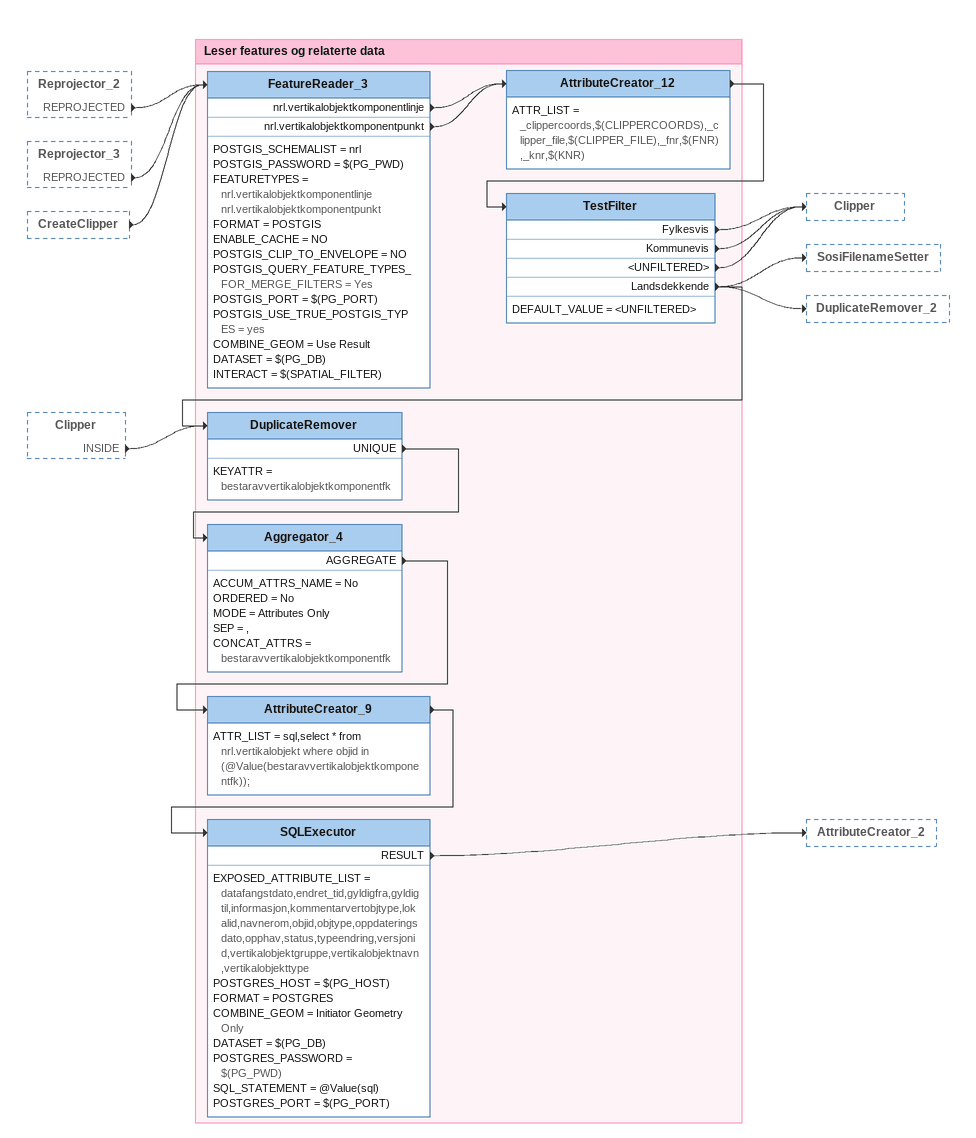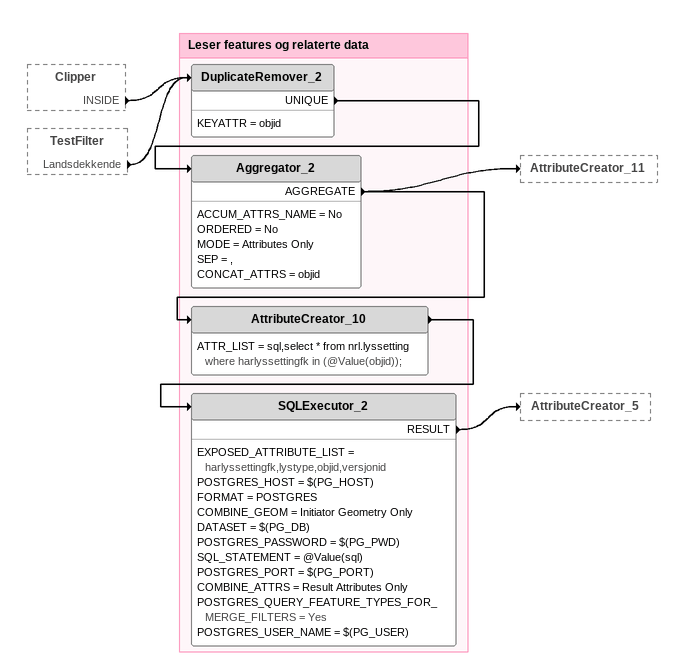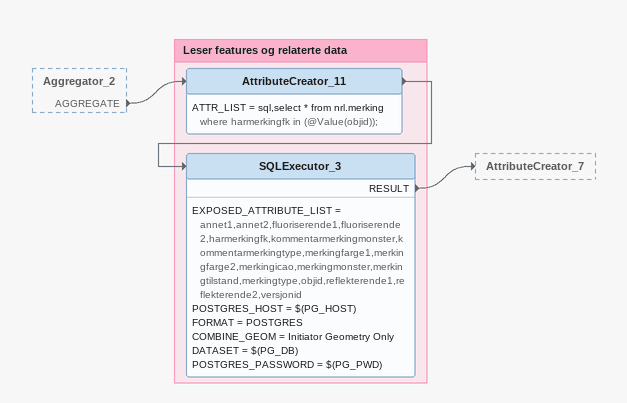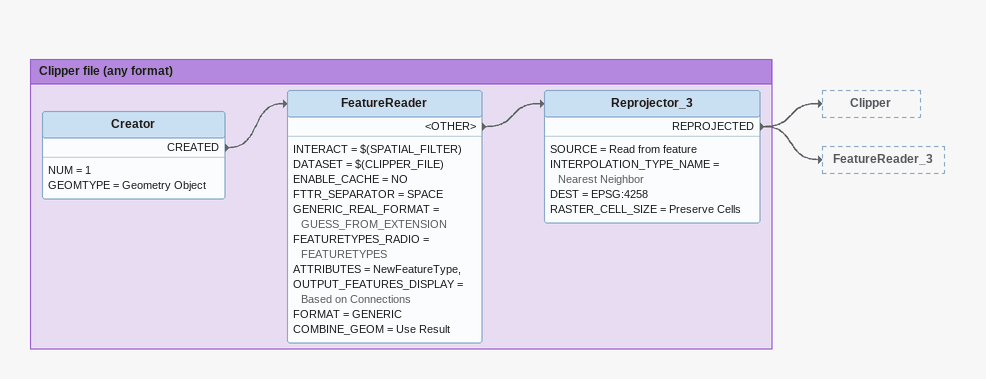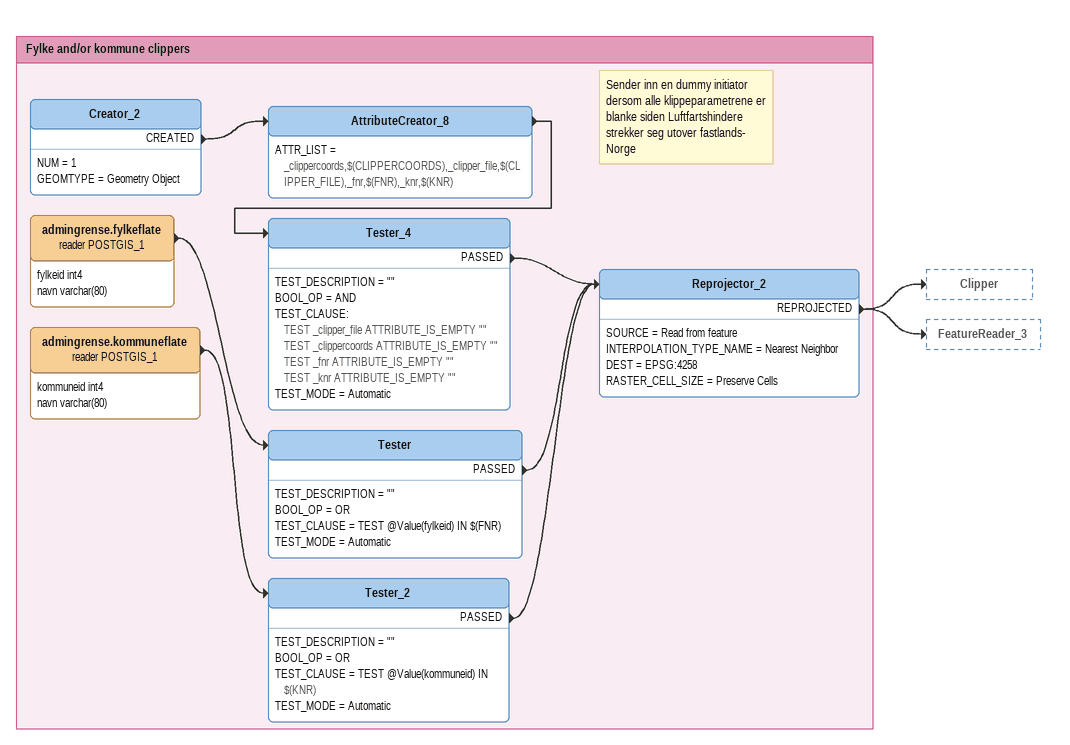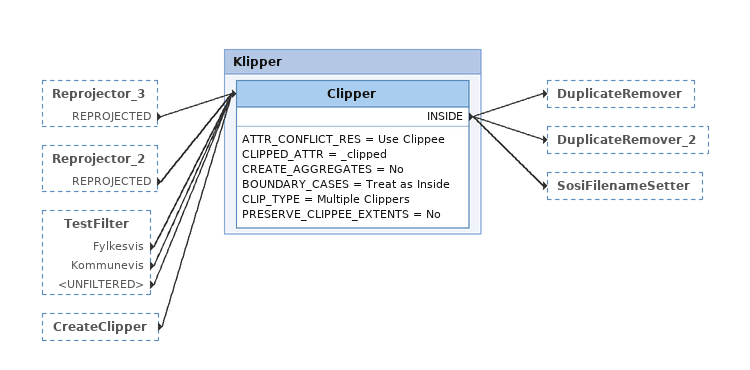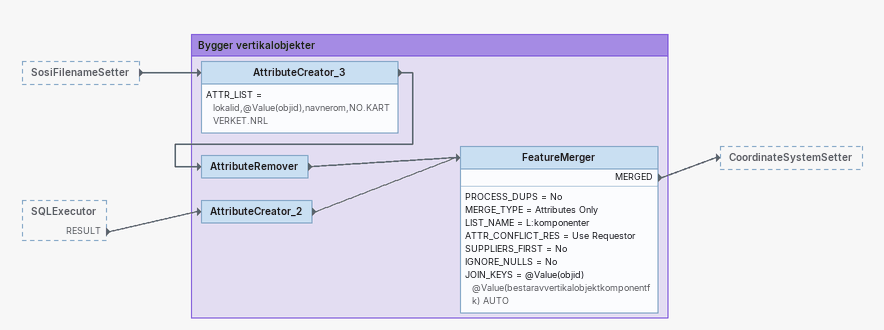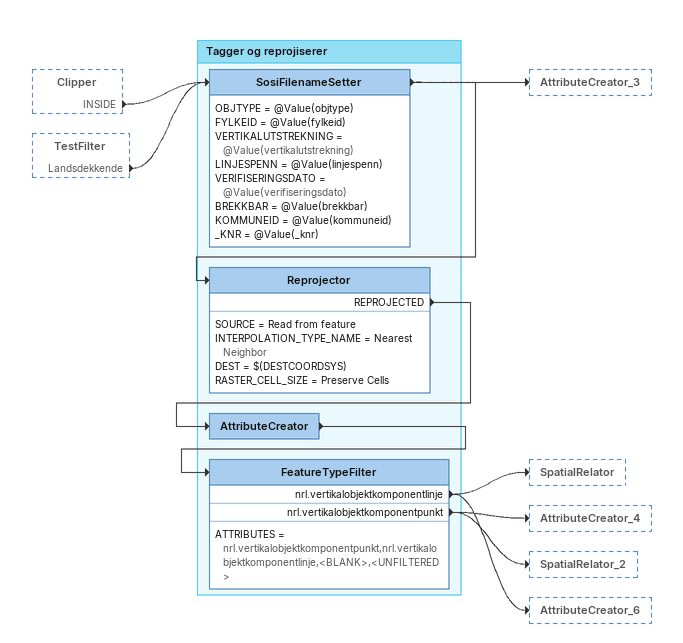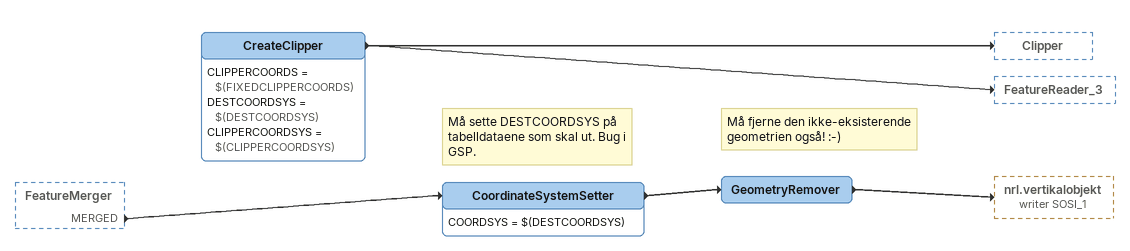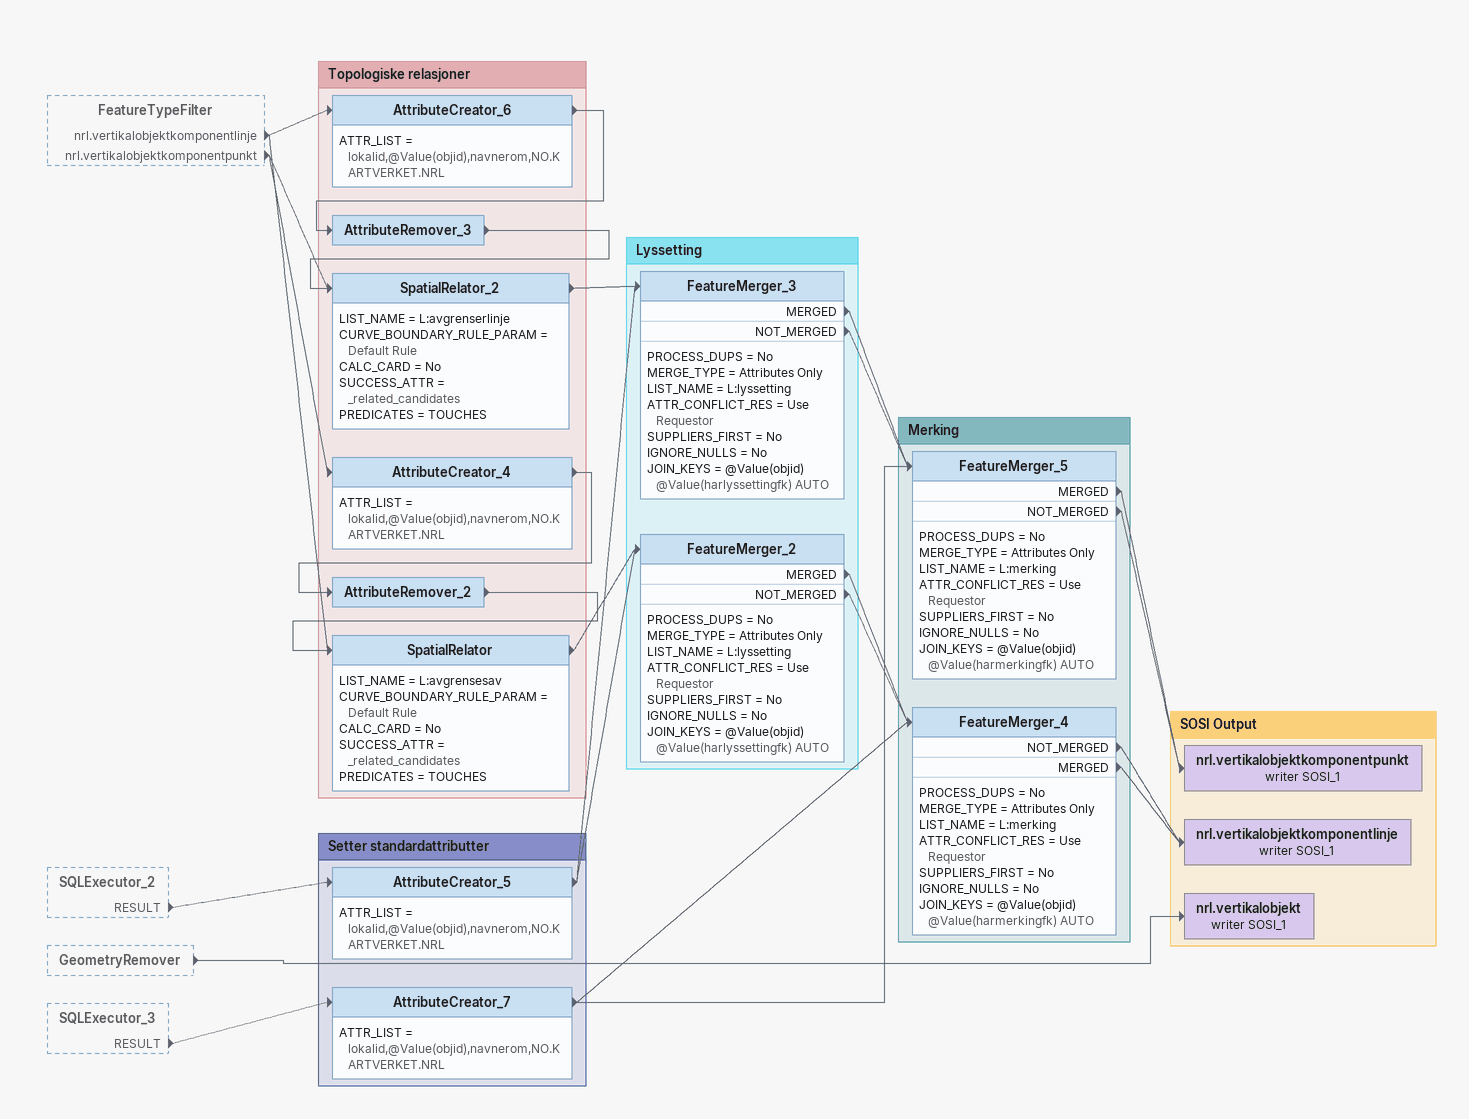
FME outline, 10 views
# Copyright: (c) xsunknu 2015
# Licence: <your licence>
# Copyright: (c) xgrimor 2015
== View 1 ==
Reprojector_2 [outside]
    REPROJECTED -> FeatureReader_3
Reprojector_3 [outside]
    REPROJECTED -> FeatureReader_3
CreateClipper [outside]
    -> FeatureReader_3
Clipper [outside]
    INSIDE -> DuplicateRemover

Bookmark: Leser features og relaterte data
FeatureReader_3
    POSTGIS_SCHEMALIST = nrl
    POSTGIS_PASSWORD = $(PG_PWD)
    FEATURETYPES = nrl.vertikalobjektkomponentlinje nrl.vertikalobjektkomponentpunkt
    FORMAT = POSTGIS
    ENABLE_CACHE = NO
    POSTGIS_CLIP_TO_ENVELOPE = NO
    POSTGIS_QUERY_FEATURE_TYPES_FOR_MERGE_FILTERS = Yes
    POSTGIS_PORT = $(PG_PORT)
    POSTGIS_USE_TRUE_POSTGIS_TYPES = yes
    COMBINE_GEOM = Use Result
    DATASET = $(PG_DB)
    INTERACT = $(SPATIAL_FILTER)
    nrl.vertikalobjektkomponentlinje -> AttributeCreator_12
    nrl.vertikalobjektkomponentpunkt -> AttributeCreator_12
AttributeCreator_12
    ATTR_LIST = _clippercoords,$(CLIPPERCOORDS),_clipper_file,$(CLIPPER_FILE),_fnr,$(FNR),_knr,$(KNR)
    -> TestFilter
TestFilter
    DEFAULT_VALUE = <UNFILTERED>
    Fylkesvis -> Clipper
    Kommunevis -> Clipper
    <UNFILTERED> -> Clipper
    Landsdekkende -> SosiFilenameSetter
    Landsdekkende -> DuplicateRemover
    Landsdekkende -> DuplicateRemover_2
DuplicateRemover
    KEYATTR = bestaravvertikalobjektkomponentfk
    UNIQUE -> Aggregator_4
Aggregator_4
    ACCUM_ATTRS_NAME = No
    ORDERED = No
    MODE = Attributes Only
    SEP = ,
    CONCAT_ATTRS = bestaravvertikalobjektkomponentfk
    AGGREGATE -> AttributeCreator_9
AttributeCreator_9
    ATTR_LIST = sql,select * from nrl.vertikalobjekt where objid in (@Value(bestaravvertikalobjektkomponentfk));
    -> SQLExecutor
SQLExecutor
    EXPOSED_ATTRIBUTE_LIST = datafangstdato,endret_tid,gyldigfra,gyldigtil,informasjon,kommentarvertobjtype,lokalid,navnerom,objid,objtype,oppdateringsdato,opphav,status,typeendring,versjonid,vertikalobjektgruppe,vertikalobjektnavn,vertikalobjekttype
    POSTGRES_HOST = $(PG_HOST)
    FORMAT = POSTGRES
    COMBINE_GEOM = Initiator Geometry Only
    DATASET = $(PG_DB)
    POSTGRES_PASSWORD = $(PG_PWD)
    SQL_STATEMENT = @Value(sql)
    POSTGRES_PORT = $(PG_PORT)
    RESULT -> AttributeCreator_2

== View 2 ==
Clipper [outside]
    INSIDE -> DuplicateRemover_2
TestFilter [outside]
    Landsdekkende -> DuplicateRemover_2

Bookmark: Leser features og relaterte data
DuplicateRemover_2
    KEYATTR = objid
    UNIQUE -> Aggregator_2
Aggregator_2
    ACCUM_ATTRS_NAME = No
    ORDERED = No
    MODE = Attributes Only
    SEP = ,
    CONCAT_ATTRS = objid
    AGGREGATE -> AttributeCreator_10
    AGGREGATE -> AttributeCreator_11
AttributeCreator_10
    ATTR_LIST = sql,select * from nrl.lyssetting where harlyssettingfk in (@Value(objid));
    -> SQLExecutor_2
SQLExecutor_2
    EXPOSED_ATTRIBUTE_LIST = harlyssettingfk,lystype,objid,versjonid
    POSTGRES_HOST = $(PG_HOST)
    FORMAT = POSTGRES
    COMBINE_GEOM = Initiator Geometry Only
    DATASET = $(PG_DB)
    POSTGRES_PASSWORD = $(PG_PWD)
    SQL_STATEMENT = @Value(sql)
    POSTGRES_PORT = $(PG_PORT)
    COMBINE_ATTRS = Result Attributes Only
    POSTGRES_QUERY_FEATURE_TYPES_FOR_MERGE_FILTERS = Yes
    POSTGRES_USER_NAME = $(PG_USER)
    RESULT -> AttributeCreator_5

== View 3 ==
Aggregator_2 [outside]
    AGGREGATE -> AttributeCreator_11

Bookmark: Leser features og relaterte data
AttributeCreator_11
    ATTR_LIST = sql,select * from nrl.merking where harmerkingfk in (@Value(objid));
    -> SQLExecutor_3
SQLExecutor_3
    EXPOSED_ATTRIBUTE_LIST = annet1,annet2,fluoriserende1,fluoriserende2,harmerkingfk,kommentarmerkingmonster,kommentarmerkingtype,merkingfarge1,merkingfarge2,merkingicao,merkingmonster,merkingtilstand,merkingtype,objid,reflekterende1,reflekterende2,versjonid
    POSTGRES_HOST = $(PG_HOST)
    FORMAT = POSTGRES
    COMBINE_GEOM = Initiator Geometry Only
    DATASET = $(PG_DB)
    POSTGRES_PASSWORD = $(PG_PWD)
    RESULT -> AttributeCreator_7

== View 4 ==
Bookmark: Clipper file (any format)
Creator
    NUM = 1
    GEOMTYPE = Geometry Object
    CREATED -> FeatureReader
FeatureReader
    INTERACT = $(SPATIAL_FILTER)
    DATASET = $(CLIPPER_FILE)
    ENABLE_CACHE = NO
    FTTR_SEPARATOR = SPACE
    GENERIC_REAL_FORMAT = GUESS_FROM_EXTENSION
    FEATURETYPES_RADIO = FEATURETYPES
    ATTRIBUTES = NewFeatureType,
    OUTPUT_FEATURES_DISPLAY = Based on Connections
    FORMAT = GENERIC
    COMBINE_GEOM = Use Result
    <OTHER> -> Reprojector_3
Reprojector_3
    SOURCE = Read from feature
    INTERPOLATION_TYPE_NAME = Nearest Neighbor
    DEST = EPSG:4258
    RASTER_CELL_SIZE = Preserve Cells
    REPROJECTED -> Clipper
    REPROJECTED -> FeatureReader_3

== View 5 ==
Bookmark: Fylke and/or kommune clippers
Creator_2
    NUM = 1
    GEOMTYPE = Geometry Object
    CREATED -> AttributeCreator_8
AttributeCreator_8
    ATTR_LIST = _clippercoords,$(CLIPPERCOORDS),_clipper_file,$(CLIPPER_FILE),_fnr,$(FNR),_knr,$(KNR)
    -> Tester_4
Note: Sender inn en dummy initiator / dersom alle klippeparametrene er / blanke siden Luftfartshindere / strekker seg utover fastlands- / Norge
Tester_4
    TEST_DESCRIPTION = ""
    BOOL_OP = AND
    TEST_CLAUSE:
      TEST _clipper_file ATTRIBUTE_IS_EMPTY ""
      TEST _clippercoords ATTRIBUTE_IS_EMPTY ""
      TEST _fnr ATTRIBUTE_IS_EMPTY ""
      TEST _knr ATTRIBUTE_IS_EMPTY ""
    TEST_MODE = Automatic
    PASSED -> Reprojector_2
admingrense.fylkeflate (reader POSTGIS_1)
    attributes: fylkeid int4, navn varchar(80)
    -> Tester
Tester
    TEST_DESCRIPTION = ""
    BOOL_OP = OR
    TEST_CLAUSE = TEST @Value(fylkeid) IN $(FNR)
    TEST_MODE = Automatic
    PASSED -> Reprojector_2
admingrense.kommuneflate (reader POSTGIS_1)
    attributes: kommuneid int4, navn varchar(80)
    -> Tester_2
Tester_2
    TEST_DESCRIPTION = ""
    BOOL_OP = OR
    TEST_CLAUSE = TEST @Value(kommuneid) IN $(KNR)
    TEST_MODE = Automatic
    PASSED -> Reprojector_2
Reprojector_2
    SOURCE = Read from feature
    INTERPOLATION_TYPE_NAME = Nearest Neighbor
    DEST = EPSG:4258
    RASTER_CELL_SIZE = Preserve Cells
    REPROJECTED -> Clipper
    REPROJECTED -> FeatureReader_3

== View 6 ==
Reprojector_3 [outside]
    REPROJECTED -> Clipper
Reprojector_2 [outside]
    REPROJECTED -> Clipper
TestFilter [outside]
    Fylkesvis -> Clipper
    Kommunevis -> Clipper
    <UNFILTERED> -> Clipper
CreateClipper [outside]
    -> Clipper

Bookmark: Klipper
Clipper
    ATTR_CONFLICT_RES = Use Clippee
    CLIPPED_ATTR = _clipped
    CREATE_AGGREGATES = No
    BOUNDARY_CASES = Treat as Inside
    CLIP_TYPE = Multiple Clippers
    PRESERVE_CLIPPEE_EXTENTS = No
    INSIDE -> DuplicateRemover
    INSIDE -> DuplicateRemover_2
    INSIDE -> SosiFilenameSetter

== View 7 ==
SosiFilenameSetter [outside]
    -> AttributeCreator_3
SQLExecutor [outside]
    RESULT -> AttributeCreator_2

Bookmark: Bygger vertikalobjekter
AttributeCreator_3
    ATTR_LIST = lokalid,@Value(objid),navnerom,NO.KARTVERKET.NRL
    -> AttributeRemover
AttributeRemover
    -> FeatureMerger
AttributeCreator_2
    -> FeatureMerger
FeatureMerger
    PROCESS_DUPS = No
    MERGE_TYPE = Attributes Only
    LIST_NAME = L:komponenter
    ATTR_CONFLICT_RES = Use Requestor
    SUPPLIERS_FIRST = No
    IGNORE_NULLS = No
    JOIN_KEYS = @Value(objid) @Value(bestaravvertikalobjektkomponentfk) AUTO
    MERGED -> CoordinateSystemSetter

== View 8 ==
Clipper [outside]
    INSIDE -> SosiFilenameSetter
TestFilter [outside]
    Landsdekkende -> SosiFilenameSetter

Bookmark: Tagger og reprojiserer
SosiFilenameSetter
    OBJTYPE = @Value(objtype)
    FYLKEID = @Value(fylkeid)
    VERTIKALUTSTREKNING = @Value(vertikalutstrekning)
    LINJESPENN = @Value(linjespenn)
    VERIFISERINGSDATO = @Value(verifiseringsdato)
    BREKKBAR = @Value(brekkbar)
    KOMMUNEID = @Value(kommuneid)
    _KNR = @Value(_knr)
    -> AttributeCreator_3
    -> Reprojector
Reprojector
    SOURCE = Read from feature
    INTERPOLATION_TYPE_NAME = Nearest Neighbor
    DEST = $(DESTCOORDSYS)
    RASTER_CELL_SIZE = Preserve Cells
    REPROJECTED -> AttributeCreator
AttributeCreator
    -> FeatureTypeFilter
FeatureTypeFilter
    ATTRIBUTES = nrl.vertikalobjektkomponentpunkt,nrl.vertikalobjektkomponentlinje,<BLANK>,<UNFILTERED>
    nrl.vertikalobjektkomponentlinje -> SpatialRelator
    nrl.vertikalobjektkomponentpunkt -> AttributeCreator_4
    nrl.vertikalobjektkomponentpunkt -> SpatialRelator_2
    nrl.vertikalobjektkomponentlinje -> AttributeCreator_6

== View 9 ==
FeatureMerger [outside]
    MERGED -> CoordinateSystemSetter
CreateClipper
    CLIPPERCOORDS = $(FIXEDCLIPPERCOORDS)
    DESTCOORDSYS = $(DESTCOORDSYS)
    CLIPPERCOORDSYS = $(CLIPPERCOORDSYS)
    -> Clipper
    -> FeatureReader_3
Note: Må sette DESTCOORDSYS på / tabelldataene som skal ut. Bug i GSP.
CoordinateSystemSetter
    COORDSYS = $(DESTCOORDSYS)
    -> GeometryRemover
Note: Må fjerne den ikke-eksisterende / geometrien også! :-)
GeometryRemover
    -> nrl.vertikalobjekt (writer SOSI_1)

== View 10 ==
FeatureTypeFilter [outside]
    nrl.vertikalobjektkomponentlinje -> SpatialRelator
    nrl.vertikalobjektkomponentpunkt -> AttributeCreator_4
    nrl.vertikalobjektkomponentpunkt -> SpatialRelator_2
    nrl.vertikalobjektkomponentlinje -> AttributeCreator_6
SQLExecutor_2 [outside]
    RESULT -> AttributeCreator_5
GeometryRemover [outside]
    -> nrl.vertikalobjekt (writer SOSI_1)
SQLExecutor_3 [outside]
    RESULT -> AttributeCreator_7

Bookmark: Topologiske relasjoner
AttributeCreator_6
    ATTR_LIST = lokalid,@Value(objid),navnerom,NO.KARTVERKET.NRL
    -> AttributeRemover_3
AttributeRemover_3
    -> SpatialRelator_2
SpatialRelator_2
    LIST_NAME = L:avgrenserlinje
    CURVE_BOUNDARY_RULE_PARAM = Default Rule
    CALC_CARD = No
    SUCCESS_ATTR = _related_candidates
    PREDICATES = TOUCHES
    -> FeatureMerger_3
AttributeCreator_4
    ATTR_LIST = lokalid,@Value(objid),navnerom,NO.KARTVERKET.NRL
    -> AttributeRemover_2
AttributeRemover_2
    -> SpatialRelator
SpatialRelator
    LIST_NAME = L:avgrensesav
    CURVE_BOUNDARY_RULE_PARAM = Default Rule
    CALC_CARD = No
    SUCCESS_ATTR = _related_candidates
    PREDICATES = TOUCHES
    -> FeatureMerger_2

Bookmark: SOSI Output
nrl.vertikalobjekt (writer SOSI_1)
nrl.vertikalobjektkomponentpunkt (writer SOSI_1)
nrl.vertikalobjektkomponentlinje (writer SOSI_1)

Bookmark: Setter standardattributter
AttributeCreator_5
    ATTR_LIST = lokalid,@Value(objid),navnerom,NO.KARTVERKET.NRL
    -> FeatureMerger_2
    -> FeatureMerger_3
AttributeCreator_7
    ATTR_LIST = lokalid,@Value(objid),navnerom,NO.KARTVERKET.NRL
    -> FeatureMerger_4
    -> FeatureMerger_5

Bookmark: Lyssetting
FeatureMerger_3
    PROCESS_DUPS = No
    MERGE_TYPE = Attributes Only
    LIST_NAME = L:lyssetting
    ATTR_CONFLICT_RES = Use Requestor
    SUPPLIERS_FIRST = No
    IGNORE_NULLS = No
    JOIN_KEYS = @Value(objid) @Value(harlyssettingfk) AUTO
    MERGED -> FeatureMerger_5
    NOT_MERGED -> FeatureMerger_5
FeatureMerger_2
    PROCESS_DUPS = No
    MERGE_TYPE = Attributes Only
    LIST_NAME = L:lyssetting
    ATTR_CONFLICT_RES = Use Requestor
    SUPPLIERS_FIRST = No
    IGNORE_NULLS = No
    JOIN_KEYS = @Value(objid) @Value(harlyssettingfk) AUTO
    MERGED -> FeatureMerger_4
    NOT_MERGED -> FeatureMerger_4

Bookmark: Merking
FeatureMerger_5
    PROCESS_DUPS = No
    MERGE_TYPE = Attributes Only
    LIST_NAME = L:merking
    ATTR_CONFLICT_RES = Use Requestor
    SUPPLIERS_FIRST = No
    IGNORE_NULLS = No
    JOIN_KEYS = @Value(objid) @Value(harmerkingfk) AUTO
    MERGED -> nrl.vertikalobjektkomponentpunkt (writer SOSI_1)
    NOT_MERGED -> nrl.vertikalobjektkomponentpunkt (writer SOSI_1)
FeatureMerger_4
    PROCESS_DUPS = No
    MERGE_TYPE = Attributes Only
    LIST_NAME = L:merking
    ATTR_CONFLICT_RES = Use Requestor
    SUPPLIERS_FIRST = No
    IGNORE_NULLS = No
    JOIN_KEYS = @Value(objid) @Value(harmerkingfk) AUTO
    NOT_MERGED -> nrl.vertikalobjektkomponentlinje (writer SOSI_1)
    MERGED -> nrl.vertikalobjektkomponentlinje (writer SOSI_1)
